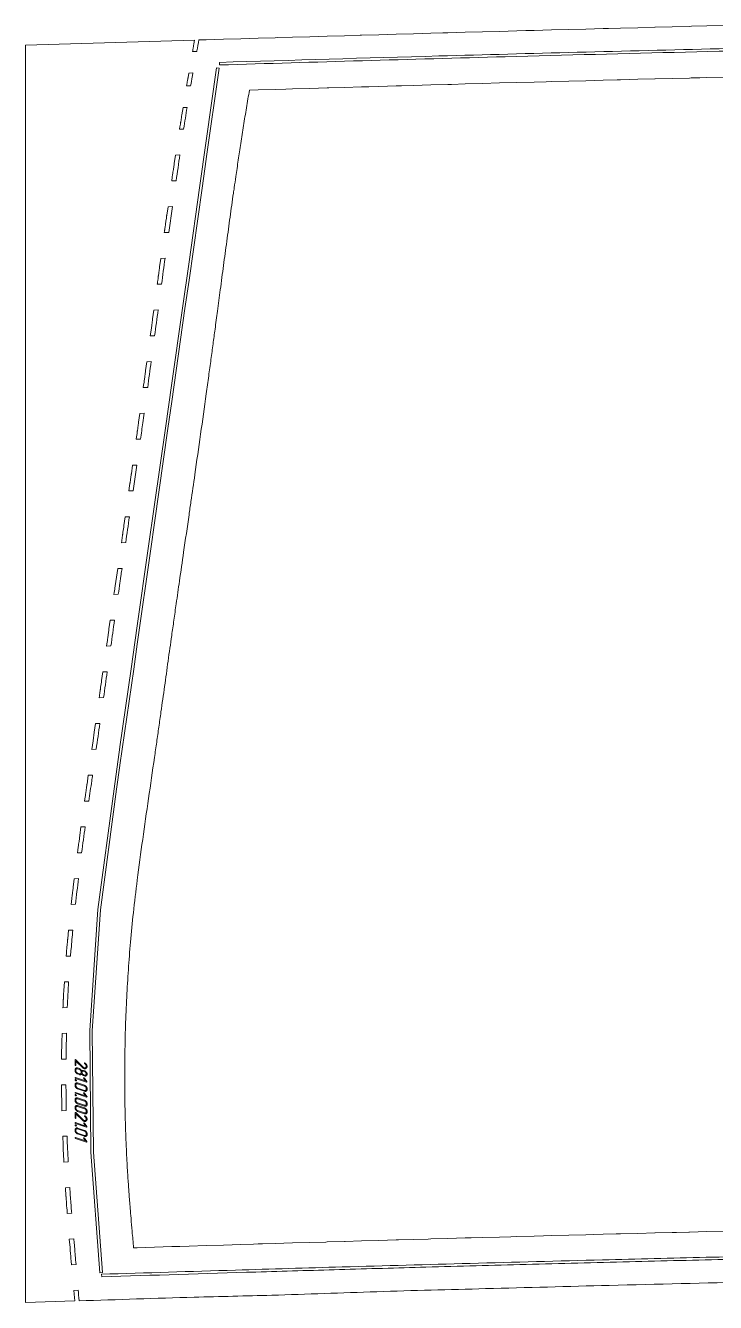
# Model space of a CAD drawing. Header units: millimetres. Extents: x 0 to 1613, y 0 to 1504.
# Drawn here: x 0 to 804, y 0 to 1489 of the extents above; entities that cross this region are included whole.
import ezdxf

# ---------------------------------------------------------------- set-up
doc = ezdxf.new("R2010")
doc.units = ezdxf.units.MM
doc.linetypes.add('K5LT_BASIC', pattern=[0])
doc.layers.add('Engraving', color=7, linetype='Continuous')

msp = doc.modelspace()

# ---------------------------------------------------------------- linework, layer by layer
at = {"color": 143, "linetype": 'K5LT_BASIC', "lineweight": 15, "true_color": 0x33acca}
for p, q in [((793.9, 1488.9), (814, 1489.4)), ((250.8, 1474), (270.9, 1474.6)), ((270.9, 1474.6), (291, 1475.2)), ((270.9, 1474.6), (270.9, 1474.6)), ((291, 1475.2), (293.3, 1475.3)), ((291, 1475.2), (291, 1475.2)), ((293.3, 1475.3), (311.1, 1475.8)), ((311.1, 1475.8), (311.2, 1475.8)), ((311.2, 1475.8), (331.3, 1476.4)), ((331.3, 1476.4), (351.4, 1477)), ((331.3, 1476.4), (331.3, 1476.4)), ((351.4, 1477), (371.5, 1477.5)), ((351.4, 1477), (351.4, 1477)), ((371.5, 1477.5), (389.8, 1478.1)), ((371.5, 1477.5), (371.5, 1477.5)), ((389.8, 1478.1), (391.6, 1478.1)), ((391.6, 1478.1), (411.7, 1478.7)), ((391.6, 1478.1), (391.6, 1478.1)), ((411.7, 1478.7), (431.8, 1479.3)), ((411.7, 1478.7), (411.7, 1478.7)), ((431.8, 1479.3), (451.9, 1479.8)), ((431.8, 1479.3), (431.8, 1479.3)), ((451.9, 1479.8), (452, 1479.8)), ((452, 1479.8), (472.1, 1480.4)), ((472.1, 1480.4), (486.3, 1480.8)), ((472.1, 1480.4), (472.1, 1480.4)), ((486.3, 1480.8), (492.2, 1481)), ((492.2, 1481), (512.3, 1481.5)), ((492.2, 1481), (492.2, 1481)), ((512.3, 1481.5), (532.4, 1482.1)), ((512.3, 1481.5), (512.3, 1481.5)), ((532.4, 1482.1), (552.5, 1482.6)), ((532.4, 1482.1), (532.4, 1482.1)), ((552.5, 1482.6), (572.6, 1483.2)), ((552.5, 1482.6), (552.5, 1482.6)), ((572.6, 1483.2), (582.9, 1483.5)), ((572.6, 1483.2), (572.6, 1483.2)), ((582.9, 1483.5), (592.7, 1483.7)), ((592.7, 1483.7), (592.8, 1483.7)), ((592.8, 1483.7), (612.9, 1484.3)), ((612.9, 1484.3), (633, 1484.8)), ((612.9, 1484.3), (612.9, 1484.3)), ((633, 1484.8), (653.1, 1485.3)), ((633, 1484.8), (633, 1484.8)), ((653.1, 1485.3), (673.2, 1485.9)), ((653.1, 1485.3), (653.1, 1485.3)), ((673.2, 1485.9), (679.4, 1486)), ((673.2, 1485.9), (673.2, 1485.9)), ((679.4, 1486), (693.3, 1486.4)), ((693.3, 1486.4), (713.4, 1486.9)), ((693.3, 1486.4), (693.3, 1486.4)), ((713.4, 1486.9), (733.5, 1487.4)), ((713.4, 1486.9), (713.4, 1486.9)), ((733.5, 1487.4), (733.6, 1487.4)), ((733.6, 1487.4), (753.7, 1487.9)), ((753.7, 1487.9), (773.8, 1488.4)), ((753.7, 1487.9), (753.7, 1487.9)), ((773.8, 1488.4), (776, 1488.5)), ((773.8, 1488.4), (773.8, 1488.4)), ((776, 1488.5), (793.9, 1488.9)), ((793.9, 1488.9), (793.9, 1488.9)), ((196.9, 1472.4), (0, 1466.6)), ((0, 1466.6), (0, 0)), ((202.1, 1472.6), (210.6, 1472.8)), ((210.6, 1472.8), (230.7, 1473.4)), ((210.6, 1472.8), (210.6, 1472.8)), ((230.7, 1473.4), (250.8, 1474)), ((230.7, 1473.4), (230.7, 1473.4)), ((250.8, 1474), (250.8, 1474)), ((194.6, 1459.1), (199.6, 1459.3)), ((190.2, 1434), (195, 1434.1)), ((187.6, 1418.9), (192.4, 1419)), ((303.5, 1415.3), (291, 1414.9)), ((311.1, 1415.5), (303.5, 1415.3)), ((311.2, 1415.5), (311.1, 1415.5)), ((331.3, 1416.1), (311.2, 1415.5)), ((351.4, 1416.7), (331.3, 1416.1)), ((331.3, 1416.1), (331.3, 1416.1)), ((353.5, 1416.8), (351.4, 1416.7)), ((351.4, 1416.7), (351.4, 1416.7)), ((371.5, 1417.3), (353.5, 1416.8)), ((391.6, 1417.9), (371.5, 1417.3)), ((371.5, 1417.3), (371.5, 1417.3)), ((400, 1418.1), (391.6, 1417.9)), ((391.6, 1417.9), (391.6, 1417.9)), ((411.7, 1418.4), (400, 1418.1)), ((431.8, 1419), (411.7, 1418.4)), ((411.7, 1418.4), (411.7, 1418.4)), ((438, 1419.2), (431.8, 1419)), ((431.8, 1419), (431.8, 1419)), ((451.9, 1419.6), (438, 1419.2)), ((452, 1419.6), (451.9, 1419.6)), ((472.1, 1420.1), (452, 1419.6)), ((492.2, 1420.7), (472.1, 1420.1)), ((472.1, 1420.1), (472.1, 1420.1)), ((496.5, 1420.8), (492.2, 1420.7)), ((492.2, 1420.7), (492.2, 1420.7)), ((512.3, 1421.3), (496.5, 1420.8)), ((532.4, 1421.8), (512.3, 1421.3)), ((512.3, 1421.3), (512.3, 1421.3)), ((552.5, 1422.4), (532.4, 1421.8)), ((532.4, 1421.8), (532.4, 1421.8)), ((572.6, 1422.9), (552.5, 1422.4)), ((552.5, 1422.4), (552.5, 1422.4)), ((592.7, 1423.5), (572.6, 1422.9)), ((572.6, 1422.9), (572.6, 1422.9)), ((592.8, 1423.5), (592.7, 1423.5)), ((592.9, 1423.5), (592.8, 1423.5)), ((606.8, 1423.9), (592.9, 1423.5)), ((612.9, 1424), (606.8, 1423.9)), ((633, 1424.6), (612.9, 1424)), ((612.9, 1424), (612.9, 1424)), ((653.1, 1425.1), (633, 1424.6)), ((633, 1424.6), (633, 1424.6)), ((673.2, 1425.6), (653.1, 1425.1)), ((653.1, 1425.1), (653.1, 1425.1)), ((689.5, 1426.1), (673.2, 1425.6)), ((673.2, 1425.6), (673.2, 1425.6)), ((693.3, 1426.2), (689.5, 1426.1)), ((713.4, 1426.7), (693.3, 1426.2)), ((693.3, 1426.2), (693.3, 1426.2)), ((733.5, 1427.2), (713.4, 1426.7)), ((713.4, 1426.7), (713.4, 1426.7)), ((733.6, 1427.2), (733.5, 1427.2)), ((753.7, 1427.7), (733.6, 1427.2)), ((773.8, 1428.2), (753.7, 1427.7)), ((753.7, 1427.7), (753.7, 1427.7)), ((775.7, 1428.3), (773.8, 1428.2)), ((773.8, 1428.2), (773.8, 1428.2)), ((785.9, 1428.5), (775.7, 1428.3)), ((793.9, 1428.7), (785.9, 1428.5)), ((814, 1429.2), (793.9, 1428.7)), ((793.9, 1428.7), (793.9, 1428.7)), ((270.9, 1414.3), (260.9, 1414)), ((291, 1414.9), (270.9, 1414.3)), ((270.9, 1414.3), (270.9, 1414.3)), ((291, 1414.9), (291, 1414.9)), ((183.5, 1393.7), (188.2, 1393.9)), ((184.2, 1368.7), (179.5, 1368.6)), ((174.8, 1338.4), (179.9, 1338.6)), ((170.3, 1308.3), (175.4, 1308.4)), ((166, 1278.1), (171.1, 1278.3)), ((171.1, 1278.3), (166.9, 1248.1)), ((161.7, 1248), (166.9, 1248.1)), ((157.6, 1217.8), (162.6, 1218)), ((153.5, 1187.7), (158.5, 1187.8)), ((149.4, 1157.5), (154.5, 1157.7)), ((145.3, 1127.4), (150.4, 1127.6)), ((141.3, 1097.3), (146.4, 1097.4)), ((137.2, 1067.1), (142.3, 1067.3)), ((133.1, 1037), (138.2, 1037.1)), ((128.9, 1006.8), (134, 1007)), ((124.7, 976.7), (129.8, 976.8)), ((129.8, 976.8), (125.5, 946.7)), ((120.4, 946.5), (125.5, 946.7)), ((116.1, 916.4), (121.1, 916.5)), ((111.7, 886.2), (116.7, 886.4)), ((107.4, 856.1), (112.4, 856.2)), ((110, 839.4), (110, 839.4)), ((103, 825.9), (108.1, 826.1)), ((98.7, 795.8), (103.7, 795.9)), ((94.4, 765.6), (99.4, 765.8)), ((90.1, 735.5), (95.1, 735.6)), ((85.8, 705.3), (90.9, 705.5)), ((81.5, 675.2), (86.6, 675.3)), ((77.3, 645), (82.3, 645.2)), ((73, 614.9), (78.1, 615.1)), ((68.8, 584.7), (73.8, 584.9)), ((64.6, 554.6), (69.5, 554.8)), ((60.5, 524.5), (65.3, 524.6)), ((56.7, 494.3), (61.7, 494.5)), ((53.2, 464.2), (58.2, 464.4)), ((50, 434.1), (55.1, 434.2)), ((47.4, 404), (52.4, 404.1)), ((45.2, 373.9), (50.2, 374.1)), ((43.6, 343.8), (48.6, 344)), ((47.8, 314), (42.5, 313.8)), ((47.2, 283.9), (41.9, 283.8)), ((47.1, 253.9), (41.9, 253.7)), ((47.5, 223.9), (42.3, 223.7)), ((48.3, 193.9), (43.3, 193.8)), ((44.7, 163.8), (49.7, 163.9)), ((46.5, 133.8), (51.5, 134)), ((48.6, 103.9), (53.8, 104)), ((472.1, 74.1), (492.2, 74.7)), ((492.2, 74.7), (512.3, 75.2)), ((492.2, 74.7), (492.2, 74.7)), ((512.3, 75.2), (519.1, 75.4)), ((512.3, 75.2), (512.3, 75.2)), ((519.1, 75.4), (532.4, 75.8)), ((532.4, 75.8), (552.5, 76.3)), ((532.4, 75.8), (532.4, 75.8)), ((552.5, 76.3), (565.5, 76.7)), ((552.5, 76.3), (552.5, 76.3)), ((565.5, 76.7), (572.6, 76.9)), ((572.6, 76.9), (592.7, 77.4)), ((572.6, 76.9), (572.6, 76.9)), ((592.7, 77.4), (592.8, 77.4)), ((592.8, 77.4), (603.6, 77.7)), ((603.6, 77.7), (612.9, 78)), ((612.9, 78), (633, 78.5)), ((612.9, 78), (612.9, 78)), ((633, 78.5), (653.1, 79)), ((633, 78.5), (633, 78.5)), ((653.1, 79), (662.1, 79.3)), ((653.1, 79), (653.1, 79)), ((662.1, 79.3), (673.2, 79.6)), ((673.2, 79.6), (688.2, 80)), ((673.2, 79.6), (673.2, 79.6)), ((688.2, 80), (693.3, 80.1)), ((693.3, 80.1), (713.4, 80.6)), ((693.3, 80.1), (693.3, 80.1)), ((713.4, 80.6), (733.5, 81.1)), ((713.4, 80.6), (713.4, 80.6)), ((733.5, 81.1), (733.6, 81.1)), ((733.6, 81.1), (753.7, 81.6)), ((753.7, 81.6), (758.7, 81.7)), ((753.7, 81.6), (753.7, 81.6)), ((758.7, 81.7), (772.8, 82.1)), ((772.8, 82.1), (773.8, 82.1)), ((773.8, 82.1), (793.9, 82.6)), ((773.8, 82.1), (773.8, 82.1)), ((793.9, 82.6), (814, 83.1)), ((793.9, 82.6), (793.9, 82.6)), ((50.9, 73.9), (56.3, 74.1)), ((125.9, 63.7), (130.1, 63.8)), ((130.1, 63.8), (150.2, 64.5)), ((130.1, 63.8), (130.1, 63.8)), ((150.2, 64.5), (170.3, 65.1)), ((150.2, 64.5), (150.2, 64.5)), ((170.3, 65.1), (179.6, 65.4)), ((170.3, 65.1), (170.3, 65.1)), ((179.6, 65.4), (190.5, 65.7)), ((190.5, 65.7), (210.6, 66.3)), ((190.5, 65.7), (190.5, 65.7)), ((210.6, 66.3), (230.7, 66.9)), ((210.6, 66.3), (210.6, 66.3)), ((230.7, 66.9), (250.8, 67.6)), ((230.7, 66.9), (230.7, 66.9)), ((250.8, 67.6), (265.5, 68)), ((250.8, 67.6), (250.8, 67.6)), ((265.5, 68), (270.9, 68.2)), ((270.9, 68.2), (276.1, 68.3)), ((270.9, 68.2), (270.9, 68.2)), ((276.1, 68.3), (291, 68.8)), ((291, 68.8), (311.1, 69.4)), ((291, 68.8), (291, 68.8)), ((311.1, 69.4), (311.2, 69.4)), ((311.2, 69.4), (331.3, 70)), ((331.3, 70), (350, 70.5)), ((331.3, 70), (331.3, 70)), ((350, 70.5), (351.4, 70.6)), ((351.4, 70.6), (371.5, 71.2)), ((351.4, 70.6), (351.4, 70.6)), ((371.5, 71.2), (371.5, 71.2)), ((371.5, 71.2), (372.5, 71.2)), ((372.5, 71.2), (391.6, 71.8)), ((391.6, 71.8), (411.7, 72.4)), ((391.6, 71.8), (391.6, 71.8)), ((411.7, 72.4), (431.8, 72.9)), ((411.7, 72.4), (411.7, 72.4)), ((431.8, 72.9), (434.5, 73)), ((431.8, 72.9), (431.8, 72.9)), ((434.5, 73), (451.9, 73.5)), ((451.9, 73.5), (452, 73.5)), ((452, 73.5), (469, 74)), ((469, 74), (472.1, 74.1)), ((472.1, 74.1), (472.1, 74.1)), ((53.5, 44), (58.8, 44.2)), ((0, 0), (57.4, 1.8)), ((56.2, 14.1), (61.4, 14.2))]:
    msp.add_line(p, q, dxfattribs=at)
for points in [[(196.9, 1472.4), (196.1, 1468), (196.1, 1467.9), (196.1, 1467.8), (196.1, 1467.6), (196, 1467.2), (195.9, 1466.4), (195.6, 1464.8), (195.3, 1463.5), (195.3, 1463.4), (195.3, 1463.2), (195.2, 1462.8), (195.1, 1462), (194.8, 1460.4), (194.6, 1459.1)], [(190.2, 1434), (189.3, 1428.9), (189.3, 1428.9), (189.3, 1428.8), (189.3, 1428.5), (189.2, 1428.1), (189, 1427.2), (188.7, 1425.4), (188.5, 1423.9), (188.4, 1423.8), (188.4, 1423.6), (188.3, 1423.2), (188.2, 1422.4), (188, 1420.9), (187.9, 1420.5), (187.9, 1420.5), (187.9, 1420.3), (187.8, 1420.1), (187.7, 1419.6), (187.6, 1418.9)], [(183.5, 1393.7), (182.1, 1385.4), (182.1, 1385.3), (182.1, 1385.1), (182, 1384.7), (181.9, 1384), (181.7, 1382.6), (181.2, 1379.6), (180.8, 1376.9), (180.8, 1376.7), (180.7, 1376.4), (180.6, 1375.6), (180.4, 1374.2), (179.9, 1371.3), (179.5, 1368.6)], [(174.8, 1338.4), (173.3, 1328.4), (173.3, 1328.3), (173.3, 1328.1), (173.2, 1327.6), (173.1, 1326.8), (172.8, 1325), (172.3, 1321.5), (171.8, 1318.3), (171.8, 1318.1), (171.7, 1317.7), (171.6, 1317), (171.4, 1315.5), (171, 1312.6), (170.8, 1311.6), (170.8, 1311.5), (170.8, 1311.2), (170.7, 1310.8), (170.6, 1309.8), (170.3, 1308.3)], [(166, 1278.1), (164.6, 1268.1), (164.5, 1268), (164.5, 1267.7), (164.4, 1267.3), (164.3, 1266.4), (164.1, 1264.7), (163.6, 1261.1), (163.1, 1257.9), (163.1, 1257.8), (163, 1257.4), (162.9, 1256.6), (162.7, 1255.1), (162.3, 1252.1), (162.2, 1251.3), (162.2, 1251.2), (162.1, 1250.9), (162.1, 1250.4), (161.9, 1249.5), (161.7, 1248)], [(157.6, 1217.8), (156.2, 1207.8), (156.2, 1207.7), (156.1, 1207.4), (156.1, 1207), (156, 1206.1), (155.7, 1204.3), (155.2, 1200.7), (154.8, 1197.7), (154.8, 1197.5), (154.7, 1197.1), (154.6, 1196.3), (154.4, 1194.7), (154, 1191.6), (153.9, 1191), (153.9, 1190.9), (153.8, 1190.6), (153.8, 1190.1), (153.6, 1189.1), (153.5, 1187.7)], [(149.4, 1157.5), (148, 1147.5), (148, 1147.4), (148, 1147.1), (147.9, 1146.6), (147.8, 1145.6), (147.5, 1143.6), (147, 1139.5), (146.2, 1133.9), (145.3, 1127.4)], [(141.3, 1097.3), (139.9, 1087.2), (139.9, 1087.1), (139.9, 1086.9), (139.8, 1086.4), (139.7, 1085.4), (139.5, 1083.6), (138.9, 1079.8), (138.6, 1077.1), (138.5, 1076.8), (138.5, 1076.4), (138.4, 1075.4), (138.1, 1073.6), (137.6, 1069.9), (137.2, 1067.1)], [(133.1, 1037), (131.7, 1026.9), (131.7, 1026.8), (131.7, 1026.6), (131.6, 1026.1), (131.5, 1025.3), (131.3, 1023.5), (130.8, 1019.9), (130.3, 1016.8), (130.3, 1016.5), (130.2, 1016.1), (130.1, 1015.2), (129.9, 1013.4), (129.4, 1009.8), (128.9, 1006.8)], [(124.7, 976.7), (123.3, 966.6), (123.3, 966.5), (123.2, 966.3), (123.2, 965.8), (123, 964.9), (122.8, 963.1), (122.2, 959.4), (121.8, 956.5), (121.8, 956.2), (121.7, 955.8), (121.6, 954.9), (121.3, 953), (120.8, 949.3), (120.4, 946.5)], [(116.1, 916.4), (114.6, 906.3), (114.6, 906.2), (114.6, 906), (114.5, 905.5), (114.4, 904.5), (114.1, 902.5), (113.5, 898.6), (113.2, 896.2), (113.1, 895.9), (113, 895.4), (112.9, 894.4), (112.6, 892.4), (112, 888.3), (111.7, 886.2)], [(107.4, 856.1), (105.9, 846), (104.5, 836), (104.4, 835.9), (104.4, 835.6), (104.3, 835.1), (104.2, 834.1), (103.9, 832.1), (103.3, 828.1), (103, 825.9)], [(98.7, 795.8), (97.2, 785.7), (97.2, 785.6), (97.2, 785.4), (97.1, 784.9), (97, 783.9), (96.7, 782), (96.1, 778.2), (95.8, 775.6), (95.7, 775.3), (95.7, 774.8), (95.5, 773.9), (95.3, 772), (94.7, 768.1), (94.4, 765.6)], [(90.1, 735.5), (88.6, 725.4), (88.6, 725.3), (88.6, 725.1), (88.5, 724.6), (88.4, 723.6), (88.1, 721.5), (87.5, 717.5), (87.2, 715.3), (87.2, 715), (87.1, 714.5), (86.9, 713.5), (86.7, 711.4), (86.1, 707.4), (85.8, 705.3)], [(81.5, 675.2), (80.1, 665.1), (78.7, 655.1), (77.3, 645)], [(73, 614.9), (72, 607.9), (71.6, 604.7), (71.5, 604.5), (71.5, 604), (71.3, 603), (71, 601), (70.5, 597.2), (70.2, 594.7), (70.1, 594.4), (70.1, 594), (69.9, 593.1), (69.7, 591.2), (69.1, 587.5), (68.8, 584.7)], [(64.6, 554.6), (63.2, 544.6), (63.2, 544.4), (63.1, 544.2), (63.1, 543.8), (63, 542.9), (62.7, 541.2), (62.3, 537.8), (61.8, 534.4), (61.8, 534.2), (61.7, 533.8), (61.6, 532.9), (61.4, 531.2), (60.9, 527.7), (60.5, 524.5)], [(56.7, 494.3), (55.5, 484.3), (55.5, 484.2), (55.4, 484), (55.4, 483.5), (55.3, 482.7), (55.1, 481), (54.7, 477.6), (54.3, 474.1), (54.3, 473.9), (54.2, 473.5), (54.1, 472.7), (53.9, 471), (53.5, 467.6), (53.2, 464.2)], [(50, 434.1), (49.1, 424.1), (49.1, 424), (49.1, 423.7), (49, 423.3), (49, 422.5), (48.8, 420.8), (48.5, 417.5), (48.2, 413.9), (48.2, 413.7), (48.1, 413.3), (48.1, 412.5), (47.9, 410.8), (47.7, 407.4), (47.4, 404)], [(45.2, 373.9), (44.6, 363.9), (44.6, 363.8), (44.6, 363.6), (44.6, 363.2), (44.5, 362.3), (44.4, 360.7), (44.3, 357.3), (44.1, 353.8), (44.1, 353.6), (44, 353.3), (44, 352.6), (43.9, 351.2), (43.8, 348.4), (43.7, 347.1), (43.7, 347), (43.7, 346.8), (43.7, 346.4), (43.7, 345.5), (43.6, 343.8)], [(42.5, 313.8), (42.2, 303.8), (42.2, 303.7), (42.2, 303.5), (42.2, 303.1), (42.2, 302.2), (42.2, 300.5), (42.1, 297.2), (42, 293.7), (42, 293.5), (42, 293), (42, 292.2), (42, 290.5), (41.9, 287.2), (41.9, 283.8)], [(41.9, 253.7), (42, 243.7), (42, 243.6), (42, 243.4), (42, 243), (42, 242.2), (42, 240.5), (42.1, 237.2), (42.1, 233.7), (42.1, 233.5), (42.1, 233.1), (42.2, 232.4), (42.2, 231), (42.2, 228.2), (42.3, 227), (42.3, 226.9), (42.3, 226.7), (42.3, 226.3), (42.3, 225.4), (42.3, 223.7)], [(43.3, 193.8), (43.7, 183.8), (43.7, 183.7), (43.7, 183.5), (43.8, 183), (43.8, 182.2), (43.9, 180.5), (44, 177.2), (44.2, 173.7), (44.2, 173.5), (44.2, 173), (44.3, 172.2), (44.4, 170.5), (44.5, 167.2), (44.7, 163.8)], [(46.5, 133.8), (47.1, 123.8), (47.1, 123.7), (47.2, 123.5), (47.2, 123.1), (47.2, 122.3), (47.4, 120.6), (47.6, 117.2), (47.8, 113.8), (47.9, 113.5), (47.9, 113.1), (47.9, 112.3), (48.1, 110.6), (48.3, 107.2), (48.6, 103.9)], [(50.9, 73.9), (51.8, 64), (51.8, 63.8), (51.8, 63.6), (51.8, 63.2), (51.9, 62.4), (52, 60.7), (52.3, 57.2), (52.6, 53.9), (52.6, 53.7), (52.7, 53.4), (52.7, 52.6), (52.9, 51.2), (53.1, 48.3), (53.2, 47.3), (53.2, 47.2), (53.2, 46.9), (53.3, 46.5), (53.4, 45.6), (53.5, 44)], [(56.2, 14.1), (56.6, 10), (56.6, 9.9), (56.6, 9.8), (56.7, 9.6), (56.7, 9.2), (56.8, 8.4), (56.9, 6.8), (57, 5.9), (57, 5.8), (57, 5.6), (57.1, 5.2), (57.1, 4.5), (57.3, 3.2), (57.3, 3.1), (57.3, 3), (57.3, 2.9), (57.3, 2.6), (57.4, 1.9), (57.4, 1.8)]]:
    msp.add_lwpolyline(points, dxfattribs=at)
for points, knots in [([(199.6, 1459.3), (199.6, 1459.5), (200.4, 1463.9), (201.3, 1468.4), (202.1, 1472.6)], [1.7784898, 1.7784898, 1.7784898, 1.7784898, 1.8028124, 2.2354737, 2.2354737, 2.2354737, 2.2354737]), ([(192.4, 1419), (193, 1422.6), (193.9, 1427.6), (194.8, 1432.6), (195, 1434.1)], [0.3988389, 0.3988389, 0.3988389, 0.3988389, 0.7629716, 0.9160357, 0.9160357, 0.9160357, 0.9160357]), ([(250.8, 1351.8), (249.8, 1345.4), (247.9, 1332.5), (245.3, 1315.3), (243.5, 1302.4), (242.5, 1296), (242.2, 1293.8)], [3.587025, 3.587025, 3.587025, 3.587025, 4.212165, 4.837304, 5.254063, 5.462443, 5.462443, 5.462443, 5.462443]), ([(250.8, 1351.9), (250.8, 1351.8), (250.8, 1351.8), (250.8, 1351.8), (250.8, 1351.8), (250.8, 1351.8), (250.8, 1351.8)], [3.58474159, 3.58474159, 3.58474159, 3.58474159, 3.585502801, 3.586264011, 3.586771484, 3.587025221, 3.587025221, 3.587025221, 3.587025221]), ([(230.7, 1209.5), (229.4, 1200.1), (227.1, 1182.4), (223.8, 1157.6), (221, 1136.5), (218.5, 1117.8), (216, 1099.6), (213.4, 1080.2), (211.5, 1066.8), (210.6, 1059.9)], [2.649915, 2.649915, 2.649915, 2.649915, 3.534469, 4.313332, 4.969252, 5.502227, 6.064309, 6.667954, 7.313162, 7.313162, 7.313162, 7.313162]), ([(210.6, 1059.8), (208.4, 1044), (204, 1012.6), (198, 970.8), (193.5, 939.4), (191.2, 923.7), (190.5, 918.5)], [7.315593, 7.315593, 7.315593, 7.315593, 8.784208, 10.252824, 11.231902, 11.72144, 11.72144, 11.72144, 11.72144]), ([(210.6, 1059.9), (210.6, 1059.9), (210.6, 1059.8), (210.6, 1059.8), (210.6, 1059.8), (210.6, 1059.8), (210.6, 1059.8)], [7.313161858, 7.313161858, 7.313161858, 7.313161858, 7.313972116, 7.314782374, 7.315322546, 7.315592632, 7.315592632, 7.315592632, 7.315592632]), ([(138.2, 1037.1), (137.7, 1033.5), (136.3, 1023.4), (134.9, 1013.4), (134, 1007)], [2.3761711, 2.3761711, 2.3761711, 2.3761711, 2.4363222, 2.540488, 2.540488, 2.540488, 2.540488]), ([(190.5, 918.5), (188.4, 904), (184.7, 878.3), (179.7, 843.8), (175.9, 817.4), (172.9, 796.2), (171.2, 783.9), (170.3, 778)], [11.72379, 11.72379, 11.72379, 11.72379, 13.081356, 14.135253, 14.965889, 15.562439, 16.12055, 16.12055, 16.12055, 16.12055]), ([(110, 839.4), (110, 839.8), (110.3, 841.2), (110.7, 844.3), (111.5, 849.6), (112, 853.7), (112.4, 856.2)], [0, 0, 0, 0, 0.029049, 0.1375279, 0.2944217, 0.5351277, 0.5351277, 0.5351277, 0.5351277]), ([(78.1, 615.1), (77.8, 612.8), (76.3, 602.8), (74.9, 592.7), (73.8, 584.9)], [4.6780222, 4.6780222, 4.6780222, 4.6780222, 4.7146148, 4.842342, 4.842342, 4.842342, 4.842342]), ([(130.1, 492.6), (128.5, 479.9), (125.6, 455.8), (122.3, 421), (119.7, 388.2), (117.8, 355.6), (116.4, 323.2), (115.7, 292), (115.5, 262.9), (115.7, 235.8), (116.2, 211.6), (116.9, 191.5), (117.6, 175.7), (118.2, 163), (118.9, 152.2), (119.5, 142.7), (120, 134.4), (120.6, 126.5), (121.3, 118.4), (122, 108.9), (123, 97.1), (124.3, 81.7), (125.3, 70.1), (125.9, 63.7)], [0.953311, 0.953311, 0.953311, 0.953311, 1.641457, 2.253958, 2.83222, 3.407062, 4.01029, 4.570916, 5.083996, 5.572282, 6.023835, 6.381639, 6.653868, 6.871551, 7.065832, 7.233032, 7.382371, 7.513848, 7.658916, 7.820046, 8.02065, 8.292072, 8.633111, 8.633111, 8.633111, 8.633111]), ([(55.1, 434.2), (54.4, 427), (53.5, 417), (52.6, 407), (52.4, 404.1)], [5.6618986, 5.6618986, 5.6618986, 5.6618986, 5.7793679, 5.8250348, 5.8250348, 5.8250348, 5.8250348]), ([(47.2, 283.9), (47.3, 291), (47.4, 301), (47.7, 311), (47.8, 314)], [4.8754498, 4.8754498, 4.8754498, 4.8754498, 5.2430205, 5.3959568, 5.3959568, 5.3959568, 5.3959568]), ([(47.5, 223.9), (47.3, 232.1), (47.2, 242.1), (47.1, 252.1), (47.1, 253.9)], [3.8353921, 3.8353921, 3.8353921, 3.8353921, 4.2606027, 4.3553144, 4.3553144, 4.3553144, 4.3553144]), ([(53.8, 104), (53.7, 105.1), (53.1, 112), (52.3, 122), (51.7, 131), (51.5, 134)], [1.754757, 1.754757, 1.754757, 1.754757, 1.8079488, 2.1187294, 2.2759815, 2.2759815, 2.2759815, 2.2759815]), ([(58.8, 44.2), (58.5, 47.7), (57.8, 56.7), (56.9, 66.7), (56.4, 73.1), (56.3, 74.1)], [0.6975232, 0.6975232, 0.6975232, 0.6975232, 0.8865972, 1.1746245, 1.2266062, 1.2266062, 1.2266062, 1.2266062]), ([(62.4, 1.9), (107.1, 3.3), (181.9, 5.9), (297.6, 8.5), (410.8, 12.9), (541.9, 16.2), (688.1, 20.2), (853.4, 24.2), (1034.3, 28.3), (1215.2, 31.9), (1400.9, 35.1), (1522.9, 37), (1589, 37.9)], [0, 0, 0, 0, 1.053952, 1.765586, 2.72651, 3.724227, 4.857411, 6.174996, 7.621335, 9.123266, 10.440705, 12, 12, 12, 12])]:
    msp.add_open_spline(points, degree=3, knots=knots, dxfattribs=at)
for points in [[(260.9, 1414), (259.7, 1407.2), (257.4, 1393.4), (254, 1372.6), (251.9, 1358.8), (250.8, 1351.9)], [(184.2, 1368.7), (185.5, 1377.1), (186.9, 1385.5), (188.2, 1393.9)], [(179.9, 1338.6), (178.4, 1328.5), (176.9, 1318.5), (175.4, 1308.4)], [(242.2, 1293.8), (240.9, 1284.5), (238.3, 1265.8), (234.5, 1237.7), (231.9, 1219), (230.7, 1209.6)], [(162.6, 1218), (161.2, 1207.9), (159.9, 1197.9), (158.5, 1187.8)], [(230.7, 1209.6), (230.7, 1209.6), (230.7, 1209.6), (230.7, 1209.5), (230.7, 1209.5), (230.7, 1209.5)], [(154.5, 1157.7), (153.1, 1147.7), (151.8, 1137.6), (150.4, 1127.6)], [(146.4, 1097.4), (145, 1087.4), (143.7, 1077.3), (142.3, 1067.3)], [(116.7, 886.4), (118.2, 896.4), (119.6, 906.5), (121.1, 916.5)], [(190.5, 918.5), (190.5, 918.5), (190.5, 918.5), (190.5, 918.5), (190.5, 918.5), (190.5, 918.5)], [(110, 839.4), (109.4, 834.9), (108.7, 830.5), (108.1, 826.1)], [(103.7, 795.9), (102.3, 785.9), (100.9, 775.8), (99.4, 765.8)], [(170.3, 777.9), (168.9, 768), (166.1, 748.2), (162, 718.5), (159.2, 698.7), (157.8, 688.8)], [(170.3, 778), (170.3, 778), (170.3, 778), (170.3, 777.9), (170.3, 777.9), (170.3, 777.9)], [(95.1, 735.6), (93.7, 725.6), (92.3, 715.5), (90.9, 705.5)], [(157.8, 688.8), (156.9, 682.9), (155.3, 671.1), (152.8, 653.5), (151.1, 641.7), (150.2, 635.8)], [(86.6, 675.3), (85.2, 665.3), (83.8, 655.2), (82.3, 645.2)], [(150.2, 635.7), (147.9, 619.7), (143.3, 587.8), (136.4, 540.1), (132.1, 508.5), (130.1, 492.7)], [(150.2, 635.8), (150.2, 635.8), (150.2, 635.8), (150.2, 635.7), (150.2, 635.7), (150.2, 635.7)], [(65.3, 524.6), (66.7, 534.7), (68.1, 544.7), (69.5, 554.8)], [(61.7, 494.5), (60.5, 484.4), (59.3, 474.4), (58.2, 464.4)], [(130.1, 492.7), (130.1, 492.7), (130.1, 492.7), (130.1, 492.7), (130.1, 492.7), (130.1, 492.6)], [(50.2, 374.1), (49.6, 364), (49.1, 354), (48.6, 344)], [(48.8, 183.2), (48.6, 186.8), (48.5, 190.3), (48.3, 193.9)], [(48.8, 183.2), (49, 176.8), (49.4, 170.4), (49.7, 163.9)], [(62.4, 1.9), (62, 6.7), (61.7, 10.7), (61.4, 14.2)]]:
    msp.add_open_spline(points, degree=3, dxfattribs=at)
at = {"layer": 'Engraving', "color": 143, "linetype": 'K5LT_BASIC', "lineweight": 15, "true_color": 0x33acca}
for p, q in [((226, 1446.4), (226.1, 1443.4)), ((222.7, 1440.2), (210.6, 1355)), ((210.6, 1333.8), (225.7, 1439.8)), ((222.7, 1440.2), (225.7, 1439.8)), ((210.6, 1355), (202.7, 1300)), ((205.7, 1299.6), (210.6, 1333.7)), ((210.6, 1333.7), (210.6, 1333.8)), ((202.7, 1300), (190.5, 1213.6)), ((190.5, 1192.4), (205.7, 1299.6)), ((190.5, 1213.6), (182.8, 1159.8)), ((185.8, 1159.4), (190.5, 1192.3)), ((190.5, 1192.3), (190.5, 1192.4)), ((182.8, 1159.8), (170.3, 1072.2)), ((170.3, 1050.9), (185.8, 1159.4)), ((170.3, 1072.2), (162.9, 1019.6)), ((170.3, 1072.2), (170.3, 1072.2)), ((165.8, 1019.2), (170.3, 1050.8)), ((170.3, 1050.8), (170.3, 1050.9)), ((162.9, 1019.6), (150.2, 930.8)), ((150.2, 909.4), (165.8, 1019.2)), ((150.2, 930.7), (142.9, 879.4)), ((150.2, 930.8), (150.2, 930.7)), ((145.9, 879), (150.2, 909.4)), ((150.2, 909.4), (150.2, 909.4)), ((142.9, 879.4), (130.1, 789.3)), ((130.1, 768), (145.9, 879)), ((130.1, 789.2), (123, 739.2)), ((130.1, 789.2), (130.1, 789.3)), ((126, 738.8), (130.1, 767.9)), ((130.1, 767.9), (130.1, 768)), ((123, 739.2), (110, 647.9)), ((110, 626.6), (126, 738.8)), ((110, 647.8), (103.1, 599)), ((110, 647.9), (110, 647.8)), ((106, 598.6), (110, 626.5)), ((110, 626.5), (110, 626.6)), ((103.1, 599), (84.3, 458.3)), ((87.3, 458), (106, 598.6)), ((84.3, 458.3), (74.8, 317.1)), ((77.8, 317), (87.3, 458)), ((74.8, 317.1), (76.1, 175.3)), ((79.1, 175.4), (77.8, 317)), ((66.8, 274.7), (58.5, 283)), ((57.7, 282.9), (57.7, 276.9)), ((57.7, 271.5), (57.7, 270.5)), ((58.7, 276.6), (58.7, 281.6)), ((58.7, 281.6), (66.2, 274.1)), ((58.7, 271.1), (58.7, 270.1)), ((62.7, 272.8), (60.7, 273.5)), ((62.7, 271.8), (60.7, 272.5)), ((64.7, 268.1), (64.7, 269.1)), ((67.2, 274.4), (66.8, 274.7)), ((67.5, 274.1), (67.2, 274.4)), ((68.7, 270.2), (67.7, 270.6)), ((68.7, 269.3), (67.7, 269.6)), ((69.3, 279.2), (69.1, 279.3)), ((57.7, 254.1), (57.7, 253.1)), ((70, 258.4), (58.2, 262.4)), ((58.2, 261.4), (71.2, 257)), ((58.7, 253.7), (58.7, 252.7)), ((60.7, 267.5), (62.7, 266.8)), ((60.7, 266.5), (62.7, 265.8)), ((68.7, 253.3), (60.7, 256)), ((68.7, 252.3), (60.7, 255)), ((67.7, 265.6), (68.7, 265.3)), ((67.7, 264.6), (68.7, 264.3)), ((67.8, 261.3), (70, 258.4)), ((71.5, 257.8), (68.5, 261.7)), ((68.7, 264.3), (69, 264.2)), ((69, 264.2), (69.3, 264.1)), ((69.3, 264.1), (69.8, 264.1)), ((71.6, 266.9), (71.5, 267.5)), ((71.7, 266.6), (71.6, 266.9)), ((71.7, 266.3), (71.7, 266.6)), ((70, 241), (58.2, 245)), ((58.2, 244), (71.2, 239.6)), ((60.7, 250.1), (68.7, 247.4)), ((60.7, 249.1), (68.7, 246.4)), ((68.7, 235.9), (60.7, 238.6)), ((67.8, 243.9), (70, 241)), ((71.5, 240.3), (68.5, 244.3)), ((70.7, 248.7), (70.7, 249.7)), ((71.7, 248.3), (71.7, 249.3)), ((57.7, 236.7), (57.7, 235.7)), ((57.7, 227.8), (57.7, 226.8)), ((58.7, 236.3), (58.7, 235.3)), ((58.7, 227.4), (58.7, 226.4)), ((68.7, 234.9), (60.7, 237.6)), ((60.7, 232.7), (68.7, 230)), ((60.7, 231.7), (68.7, 229)), ((68.7, 227), (60.7, 229.7)), ((68.7, 226), (60.7, 228.7)), ((60.7, 223.8), (68.7, 221.1)), ((70.7, 231.3), (70.7, 232.3)), ((71.7, 230.9), (71.7, 231.9)), ((57.7, 221.4), (57.7, 215.4)), ((70, 205.8), (58.2, 209.8)), ((58.2, 208.8), (71.2, 204.4)), ((66.8, 213.3), (58.5, 221.5)), ((58.7, 215.1), (58.7, 220.1)), ((58.7, 220.1), (66.2, 212.6)), ((60.7, 222.8), (68.7, 220.1)), ((67.2, 212.9), (66.8, 213.3)), ((67.5, 212.6), (67.2, 212.9)), ((67.8, 208.7), (70, 205.8)), ((71.5, 205.2), (68.5, 209.1)), ((69.3, 217.7), (69.1, 217.8)), ((70.7, 222.4), (70.7, 223.4)), ((71.7, 222), (71.7, 223)), ((57.7, 201.5), (57.7, 200.5)), ((58.7, 201.1), (58.7, 200.1)), ((68.7, 200.7), (60.7, 203.4)), ((68.7, 199.7), (60.7, 202.4)), ((60.7, 197.5), (68.7, 194.8)), ((60.7, 196.5), (68.7, 193.8)), ((70.7, 196.1), (70.7, 197.1)), ((71.7, 195.7), (71.7, 196.7)), ((70, 188.4), (58.2, 192.4)), ((58.2, 191.4), (71.2, 187)), ((67.8, 191.3), (70, 188.4)), ((71.5, 187.7), (68.5, 191.7)), ((76.1, 175.3), (86.7, 34.7)), ((89.7, 35), (79.1, 175.4)), ((86.7, 34.7), (89.7, 35)), ((88.6, 32.9), (88.7, 29.9))]:
    msp.add_line(p, q, dxfattribs=at)
for points, knots in [([(226, 1446.4), (311.2, 1449), (450.1, 1453.1), (644.2, 1458.3), (806.8, 1462.4), (967.2, 1465.9), (1115.7, 1469.4), (1244, 1471.5), (1348, 1473.4), (1430.6, 1474.7), (1500.9, 1475.8), (1544, 1476.5), (1565.3, 1476.8)], [0, 0, 0, 0, 2.289666, 3.734433, 5.217354, 6.661331, 8.045568, 9.207518, 10.110583, 10.841633, 11.425339, 12, 12, 12, 12]), ([(1565.4, 1473.8), (1494.1, 1472.7), (1367.1, 1470.8), (1171.1, 1467.2), (977, 1463.2), (768.4, 1458.5), (518.1, 1452.1), (337.1, 1446.8), (226.1, 1443.4)], [0, 0, 0, 0, 1.277689, 2.274301, 3.512976, 4.755935, 6.011076, 8, 8, 8, 8]), ([(1585.4, 67.8), (1486.3, 66.8), (1348.4, 64.1), (1169.1, 60.8), (1045.1, 58.3), (918.9, 55.6), (793.9, 52.7), (661.2, 49.4), (519.9, 45.7), (377.3, 41.7), (234.1, 37.5), (140.6, 34.5), (88.6, 32.9)], [0, 0, 0, 0, 2.382532, 3.316041, 4.313457, 5.363554, 6.35168, 7.31857, 8.554967, 9.750537, 10.748709, 12, 12, 12, 12]), ([(88.7, 29.9), (148.6, 31.8), (241, 34.7), (366.9, 38.4), (471.9, 41.4), (584.5, 44.4), (702.8, 47.5), (813.7, 50.2), (915.6, 52.5), (1012.7, 54.6), (1116.2, 56.8), (1224.9, 58.9), (1333.7, 60.8), (1453.4, 62.8), (1536.8, 64.1), (1585.5, 64.8)], [0, 0, 0, 0, 1.803089, 2.778311, 3.786378, 4.959027, 6.163815, 7.34426, 8.292656, 9.226685, 10.264315, 11.403428, 12.492722, 13.536148, 15, 15, 15, 15])]:
    msp.add_open_spline(points, degree=3, knots=knots, dxfattribs=at)
for points in [[(57.9, 283.2), (57.7, 283), (57.7, 282.9)], [(58.3, 283.2), (58.1, 283.2), (57.9, 283.2)], [(58.5, 283), (58.4, 283.1), (58.3, 283.2)], [(57.7, 276.9), (57.7, 276.7), (57.9, 276.5)], [(58.6, 273.3), (57.7, 272.6), (57.7, 271.5)], [(57.7, 270.5), (57.7, 269.2), (58.6, 268.1)], [(57.9, 276.5), (58, 276.3), (58.2, 276.2)], [(58.2, 276.2), (58.4, 276.2), (58.6, 276.3)], [(58.6, 276.3), (58.7, 276.4), (58.7, 276.6)], [(60.7, 273.5), (59.5, 273.9), (58.6, 273.3)], [(59.3, 272.3), (58.7, 271.9), (58.7, 271.1)], [(58.7, 270.1), (58.7, 269.3), (59.3, 268.5)], [(60.7, 272.5), (59.9, 272.7), (59.3, 272.3)], [(59.3, 268.5), (59.9, 267.8), (60.7, 267.5)], [(64.2, 271.9), (63.5, 272.5), (62.7, 272.8)], [(64.1, 270.7), (63.5, 271.5), (62.7, 271.8)], [(64.7, 269.1), (64.7, 269.9), (64.1, 270.7)], [(64.1, 266.9), (64.7, 267.3), (64.7, 268.1)], [(65.3, 270.3), (64.9, 271.2), (64.2, 271.9)], [(66.4, 270.7), (65.8, 270.6), (65.3, 270.3)], [(66.3, 269.5), (65.7, 269.1), (65.7, 268.3)], [(65.7, 268.3), (65.7, 267.5), (66.3, 266.7)], [(66.2, 274.1), (66.8, 273.5), (67.3, 273.2)], [(67.7, 269.6), (66.8, 269.9), (66.3, 269.5)], [(67.7, 270.6), (67, 270.8), (66.4, 270.7)], [(67.3, 273.2), (67.8, 272.9), (68.2, 272.7)], [(68.2, 273.8), (67.9, 273.9), (67.5, 274.1)], [(69.9, 274), (69.2, 273.4), (68.2, 273.8)], [(68.2, 272.7), (69.7, 272.3), (70.7, 273.1)], [(68.8, 279.3), (68.6, 279.2), (68.6, 279)], [(68.6, 279), (68.7, 278.8), (68.7, 278.7)], [(68.7, 278.7), (68.8, 278.5), (69, 278.4)], [(70.8, 268.7), (69.8, 269.9), (68.7, 270.2)], [(70.1, 268.2), (69.5, 269), (68.7, 269.3)], [(69.1, 279.3), (68.9, 279.4), (68.8, 279.3)], [(69, 278.4), (69.9, 277.7), (70.3, 277)], [(71.1, 277.3), (70.5, 278.4), (69.3, 279.2)], [(70.5, 274.7), (70.3, 274.3), (69.9, 274)], [(70.7, 266.6), (70.7, 267.4), (70.1, 268.2)], [(70.3, 277), (70.6, 276.3), (70.6, 275.6)], [(70.6, 275.6), (70.6, 275.1), (70.5, 274.7)], [(70.7, 273.1), (71.7, 273.9), (71.7, 275.3)], [(71.5, 267.5), (71.2, 268.1), (70.8, 268.7)], [(71.7, 275.3), (71.7, 276.3), (71.1, 277.3)], [(57.8, 262.4), (57.7, 262.2), (57.7, 262.1)], [(57.7, 262.1), (57.7, 261.9), (57.8, 261.7)], [(57.9, 259.9), (57.7, 259.7), (57.7, 259.4)], [(57.7, 259.4), (57.7, 259), (58, 258.8)], [(58.6, 255.8), (57.7, 255.2), (57.7, 254.1)], [(58.2, 262.4), (58, 262.5), (57.8, 262.4)], [(57.8, 261.7), (58, 261.5), (58.2, 261.4)], [(58.5, 259.9), (58.2, 260), (57.9, 259.9)], [(58, 258.8), (58.2, 258.5), (58.5, 258.4)], [(58.9, 259.5), (58.6, 259.8), (58.5, 259.9)], [(58.5, 258.4), (58.7, 258.3), (59, 258.5)], [(58.6, 268.1), (59.5, 266.9), (60.7, 266.5)], [(60.7, 256), (59.5, 256.5), (58.6, 255.8)], [(59.3, 254.9), (58.7, 254.5), (58.7, 253.7)], [(59.2, 258.9), (59.2, 259.3), (58.9, 259.5)], [(59, 258.5), (59.2, 258.6), (59.2, 258.9)], [(60.7, 255), (59.9, 255.3), (59.3, 254.9)], [(62.7, 266.8), (63.5, 266.5), (64.1, 266.9)], [(62.7, 265.8), (63.5, 265.5), (64.3, 265.7)], [(64.3, 265.7), (65, 265.9), (65.3, 266.5)], [(65.3, 266.5), (65.8, 265.8), (66.4, 265.3)], [(66.3, 266.7), (66.8, 265.9), (67.7, 265.6)], [(66.4, 265.3), (66.9, 264.9), (67.7, 264.6)], [(67.8, 262), (67.7, 261.9), (67.7, 261.7)], [(67.7, 261.7), (67.7, 261.5), (67.8, 261.3)], [(68.2, 262), (68, 262.1), (67.8, 262)], [(68.5, 261.7), (68.3, 262), (68.2, 262)], [(68.7, 265.3), (69.5, 265), (70.1, 265.4)], [(70.8, 251.8), (69.9, 252.9), (68.7, 253.3)], [(69.8, 264.1), (70.4, 264.1), (70.8, 264.4)], [(70.1, 265.4), (70.7, 265.8), (70.7, 266.6)], [(70.8, 264.4), (71.7, 265), (71.7, 266.3)], [(71.2, 257), (71.4, 257), (71.5, 257.1)], [(71.6, 257.4), (71.6, 257.6), (71.5, 257.8)], [(71.5, 257.1), (71.6, 257.2), (71.6, 257.4)], [(57.7, 253.1), (57.7, 251.8), (58.6, 250.7)], [(57.8, 245), (57.7, 244.8), (57.7, 244.7)], [(57.7, 244.7), (57.7, 244.5), (57.8, 244.3)], [(57.9, 242.5), (57.7, 242.3), (57.7, 242)], [(57.7, 242), (57.7, 241.6), (58, 241.4)], [(58.6, 238.4), (57.7, 237.8), (57.7, 236.7)], [(58.2, 245), (58, 245.1), (57.8, 245)], [(57.8, 244.3), (58, 244.1), (58.2, 244)], [(58.5, 242.5), (58.2, 242.6), (57.9, 242.5)], [(58, 241.4), (58.2, 241.1), (58.5, 241)], [(58.9, 242.1), (58.6, 242.4), (58.5, 242.5)], [(58.5, 241), (58.7, 240.9), (59, 241.1)], [(58.6, 250.7), (59.5, 249.5), (60.7, 249.1)], [(60.7, 238.6), (59.5, 239.1), (58.6, 238.4)], [(58.7, 252.7), (58.7, 251.9), (59.3, 251.1)], [(59.2, 241.5), (59.2, 241.9), (58.9, 242.1)], [(59, 241.1), (59.2, 241.2), (59.2, 241.5)], [(59.3, 251.1), (59.9, 250.4), (60.7, 250.1)], [(67.8, 244.6), (67.7, 244.5), (67.7, 244.3)], [(67.7, 244.3), (67.7, 244.1), (67.8, 243.9)], [(68.2, 244.6), (68, 244.7), (67.8, 244.6)], [(68.5, 244.3), (68.3, 244.6), (68.2, 244.6)], [(70.1, 251.3), (69.5, 252.1), (68.7, 252.3)], [(68.7, 247.4), (69.5, 247.1), (70.1, 247.5)], [(68.7, 246.4), (69.9, 245.9), (70.8, 246.5)], [(70.7, 249.7), (70.7, 250.5), (70.1, 251.3)], [(70.1, 247.5), (70.7, 247.9), (70.7, 248.7)], [(71.7, 249.3), (71.7, 250.6), (70.8, 251.8)], [(70.8, 246.5), (71.7, 247.1), (71.7, 248.3)], [(71.2, 239.6), (71.4, 239.5), (71.5, 239.7)], [(71.6, 240), (71.6, 240.2), (71.5, 240.3)], [(71.5, 239.7), (71.6, 239.8), (71.6, 240)], [(57.7, 235.7), (57.7, 234.4), (58.6, 233.2)], [(58.6, 229.5), (57.7, 228.9), (57.7, 227.8)], [(57.7, 226.8), (57.7, 225.5), (58.6, 224.4)], [(58.6, 233.2), (59.5, 232.1), (60.7, 231.7)], [(60.7, 229.7), (59.5, 230.2), (58.6, 229.5)], [(58.6, 224.4), (59.5, 223.2), (60.7, 222.8)], [(59.3, 237.5), (58.7, 237.1), (58.7, 236.3)], [(58.7, 235.3), (58.7, 234.5), (59.3, 233.7)], [(59.3, 228.6), (58.7, 228.2), (58.7, 227.4)], [(58.7, 226.4), (58.7, 225.6), (59.3, 224.8)], [(60.7, 237.6), (59.9, 237.9), (59.3, 237.5)], [(59.3, 233.7), (59.9, 232.9), (60.7, 232.7)], [(60.7, 228.7), (59.9, 229), (59.3, 228.6)], [(59.3, 224.8), (59.9, 224.1), (60.7, 223.8)], [(70.8, 234.4), (69.9, 235.5), (68.7, 235.9)], [(70.1, 233.9), (69.5, 234.7), (68.7, 234.9)], [(68.7, 230), (69.5, 229.7), (70.1, 230.1)], [(68.7, 229), (69.9, 228.5), (70.8, 229.1)], [(70.8, 225.5), (69.9, 226.6), (68.7, 227)], [(70.1, 225), (69.5, 225.8), (68.7, 226)], [(70.7, 232.3), (70.7, 233.1), (70.1, 233.9)], [(70.1, 230.1), (70.7, 230.4), (70.7, 231.3)], [(70.7, 223.4), (70.7, 224.2), (70.1, 225)], [(71.7, 231.9), (71.7, 233.2), (70.8, 234.4)], [(70.8, 229.1), (71.7, 229.7), (71.7, 230.9)], [(71.7, 223), (71.7, 224.3), (70.8, 225.5)], [(57.9, 221.7), (57.7, 221.5), (57.7, 221.4)], [(57.7, 215.4), (57.7, 215.2), (57.9, 215)], [(57.8, 209.8), (57.7, 209.6), (57.7, 209.5)], [(57.7, 209.5), (57.7, 209.3), (57.8, 209.1)], [(58.2, 209.8), (58, 209.9), (57.8, 209.8)], [(57.8, 209.1), (58, 208.9), (58.2, 208.8)], [(58.3, 221.7), (58.1, 221.7), (57.9, 221.7)], [(57.9, 215), (58, 214.8), (58.2, 214.8)], [(58.2, 214.8), (58.4, 214.7), (58.6, 214.8)], [(58.5, 221.5), (58.4, 221.6), (58.3, 221.7)], [(58.6, 214.8), (58.7, 214.9), (58.7, 215.1)], [(66.2, 212.6), (66.8, 212), (67.3, 211.7)], [(67.3, 211.7), (67.8, 211.4), (68.2, 211.2)], [(68.2, 212.3), (67.9, 212.4), (67.5, 212.6)], [(67.8, 209.4), (67.7, 209.3), (67.7, 209.1)], [(67.7, 209.1), (67.7, 208.9), (67.8, 208.7)], [(68.2, 209.4), (68, 209.5), (67.8, 209.4)], [(69.9, 212.5), (69.2, 211.9), (68.2, 212.3)], [(68.2, 211.2), (69.7, 210.8), (70.7, 211.6)], [(68.5, 209.1), (68.3, 209.4), (68.2, 209.4)], [(68.8, 217.8), (68.6, 217.7), (68.6, 217.5)], [(68.6, 217.5), (68.7, 217.3), (68.7, 217.2)], [(68.7, 221.1), (69.5, 220.8), (70.1, 221.2)], [(68.7, 220.1), (69.9, 219.6), (70.8, 220.2)], [(68.7, 217.2), (68.8, 217), (69, 216.9)], [(69.1, 217.8), (68.9, 217.9), (68.8, 217.8)], [(69, 216.9), (69.9, 216.2), (70.3, 215.5)], [(71.1, 215.8), (70.5, 216.9), (69.3, 217.7)], [(70.5, 213.2), (70.3, 212.8), (69.9, 212.5)], [(70.1, 221.2), (70.7, 221.6), (70.7, 222.4)], [(70.3, 215.5), (70.6, 214.8), (70.6, 214.1)], [(70.6, 214.1), (70.6, 213.6), (70.5, 213.2)], [(70.7, 211.6), (71.7, 212.4), (71.7, 213.8)], [(70.8, 220.2), (71.7, 220.8), (71.7, 222)], [(71.7, 213.8), (71.7, 214.8), (71.1, 215.8)], [(57.9, 207.3), (57.7, 207.1), (57.7, 206.8)], [(57.7, 206.8), (57.7, 206.4), (58, 206.2)], [(58.6, 203.2), (57.7, 202.6), (57.7, 201.5)], [(57.7, 200.5), (57.7, 199.2), (58.6, 198.1)], [(58.5, 207.3), (58.2, 207.4), (57.9, 207.3)], [(58, 206.2), (58.2, 205.9), (58.5, 205.8)], [(58.9, 206.9), (58.6, 207.2), (58.5, 207.3)], [(58.5, 205.8), (58.7, 205.7), (59, 205.9)], [(60.7, 203.4), (59.5, 203.9), (58.6, 203.2)], [(58.6, 198.1), (59.5, 196.9), (60.7, 196.5)], [(59.3, 202.3), (58.7, 201.9), (58.7, 201.1)], [(58.7, 200.1), (58.7, 199.3), (59.3, 198.5)], [(59.2, 206.3), (59.2, 206.7), (58.9, 206.9)], [(59, 205.9), (59.2, 206), (59.2, 206.3)], [(60.7, 202.4), (59.9, 202.7), (59.3, 202.3)], [(59.3, 198.5), (59.9, 197.8), (60.7, 197.5)], [(70.8, 199.2), (69.9, 200.3), (68.7, 200.7)], [(70.1, 198.7), (69.5, 199.5), (68.7, 199.7)], [(68.7, 194.8), (69.5, 194.5), (70.1, 194.9)], [(68.7, 193.8), (69.9, 193.3), (70.8, 193.9)], [(70.7, 197.1), (70.7, 197.9), (70.1, 198.7)], [(70.1, 194.9), (70.7, 195.3), (70.7, 196.1)], [(71.7, 196.7), (71.7, 198), (70.8, 199.2)], [(70.8, 193.9), (71.7, 194.5), (71.7, 195.7)], [(71.2, 204.4), (71.4, 204.4), (71.5, 204.5)], [(71.6, 204.8), (71.6, 205), (71.5, 205.2)], [(71.5, 204.5), (71.6, 204.6), (71.6, 204.8)], [(57.8, 192.4), (57.7, 192.2), (57.7, 192.1)], [(57.7, 192.1), (57.7, 191.9), (57.8, 191.7)], [(58.2, 192.4), (58, 192.5), (57.8, 192.4)], [(57.8, 191.7), (58, 191.5), (58.2, 191.4)], [(67.8, 192), (67.7, 191.9), (67.7, 191.7)], [(67.7, 191.7), (67.7, 191.5), (67.8, 191.3)], [(68.2, 192), (68, 192.1), (67.8, 192)], [(68.5, 191.7), (68.3, 192), (68.2, 192)], [(71.2, 187), (71.4, 186.9), (71.5, 187.1)], [(71.6, 187.4), (71.6, 187.6), (71.5, 187.7)], [(71.5, 187.1), (71.6, 187.2), (71.6, 187.4)]]:
    msp.add_open_spline(points, degree=2, dxfattribs=at)

doc.saveas('drawing.dxf')
